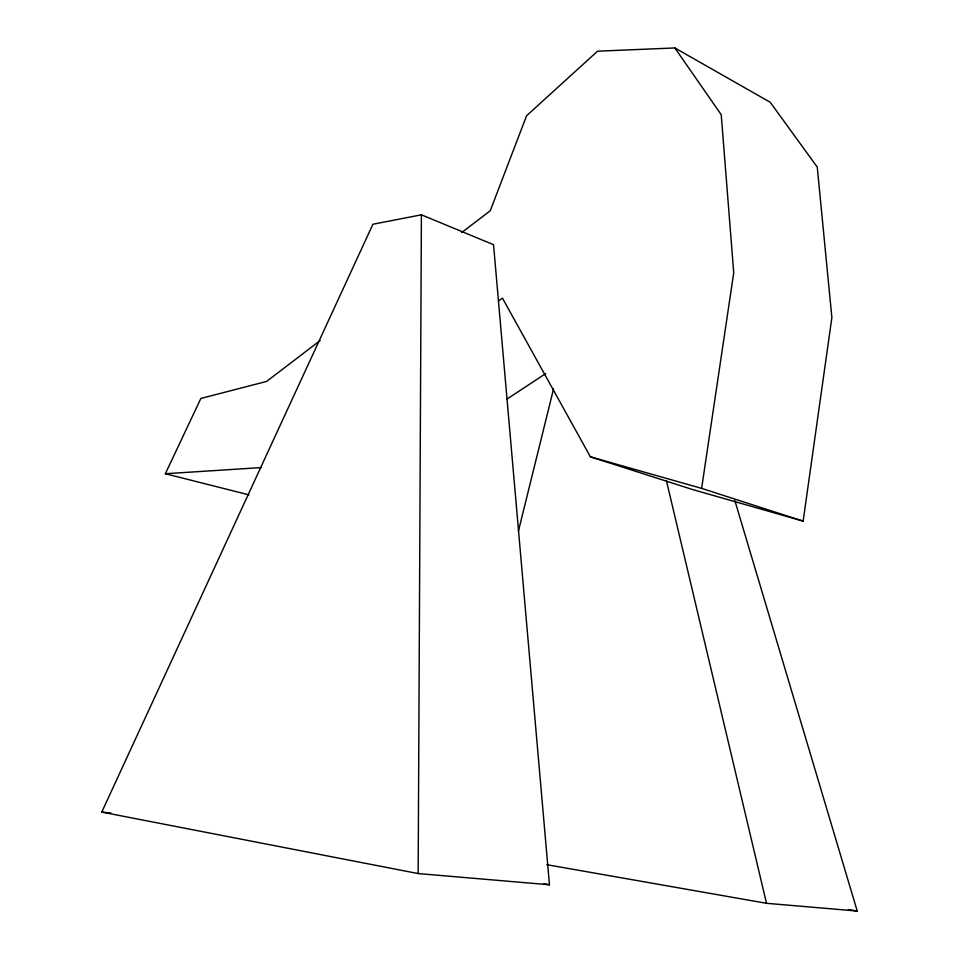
<?xml version="1.0" encoding="UTF-8"?>
<svg xmlns="http://www.w3.org/2000/svg" width="959" height="959" viewBox="0 0 959 959"><rect width="100%" height="100%" fill="white"/><g stroke="black" fill="none" stroke-linecap="round" stroke-linejoin="round"><path stroke-width="1.44" d="M418.16 873.565L421.409 214.816L372.919 224.238L101.774 812.081L418.16 873.565L549.459 884.773L493.537 244.689L421.409 214.816M498.788 300.742L502.456 298.153L590.396 456.82L692.182 489.426L803.139 521.133L831.873 317.597L817.26 167.106L770.197 102.241L674.848 47.95L597.553 51.187L526.599 115.715L490.241 210.764L461.687 232.546M803.139 521.133L701.628 488.371L733.731 272.812L721.228 114.708L674.848 47.95M518.411 531.142L553.547 388.922M248.908 494.844L165.356 473.734L200.851 398.453L266.602 381.43L320.126 340.577M507.107 399.004L545.707 373.59M165.356 473.734L261.471 467.572M546.798 864.694L766.505 903.306L857.226 911.05L734.87 500.61M101.774 812.081L110.717 812.98M848.367 909.528L857.226 911.05M543.573 883.671L549.459 884.773M590.396 456.82L701.628 488.371M666.409 480.603L766.505 903.306"/></g></svg>
